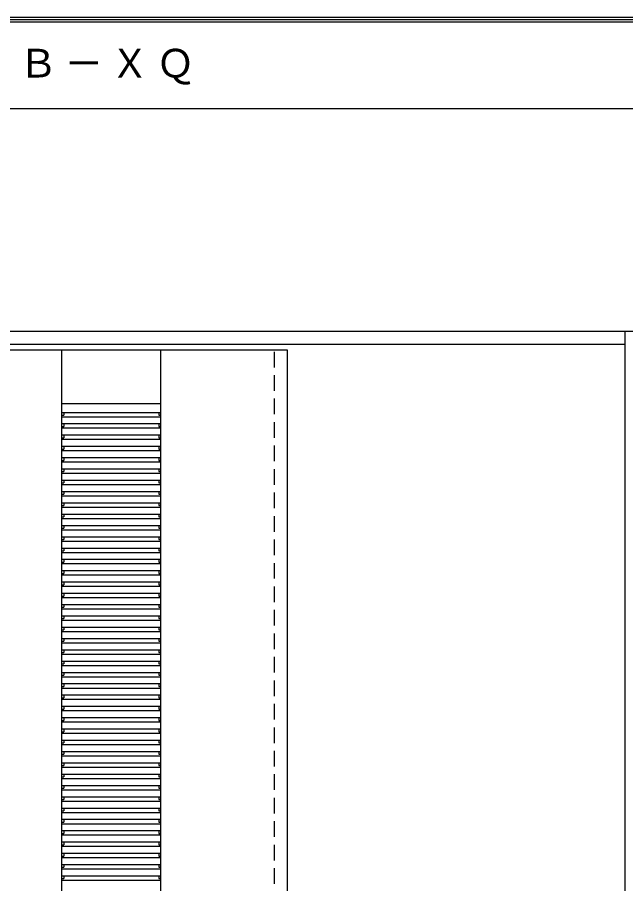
# Model space of a CAD drawing. Units: millimetres, scale not verified. Extents: x -6000 to 5700, y -4307 to 4175.
# Drawn here: x -2901 to -1501, y 2182 to 4175 of the extents above; entities that cross this region are included whole.
import ezdxf

# ---------------------------------------------------------------- set-up
doc = ezdxf.new("R2010")
doc.units = ezdxf.units.MM
doc.header["$LTSCALE"] = 30
doc.linetypes.add('DASHED1', pattern=[1.8, 1.2, -0.6])
for name, color, linetype in [('0-2_扉', 3, 'Continuous'), ('0-3_仕上げ', 4, 'Continuous'), ('0-4_枠', 3, 'Continuous'), ('0-A_文字', 7, 'Continuous'), ('F-1_枠', 6, 'Continuous')]:
    doc.layers.add(name, color=color, linetype=linetype)
doc.styles.add('ＭＳ ゴシック', font='')
doc.styles.get('ＭＳ ゴシック').set_extended_font_data('MS Gothic')

msp = doc.modelspace()

# ---------------------------------------------------------------- linework, layer by layer
at = {"layer": '0-2_扉'}
msp.add_lwpolyline([(-2279.15, 1426.5), (-2279.15, 3409.5), (-3089.15, 3409.5)], dxfattribs=at)
at = {"layer": '0-3_仕上げ', "color": 7}
for p, q in [((-2798.15, 1426.5), (-2798.15, 3409.5)), ((-2570.15, 1426.5), (-2570.15, 3409.5)), ((-2798.15, 3286.5), (-2570.15, 3286.5))]:
    msp.add_line(p, q, dxfattribs=at)
at = {"layer": '0-3_仕上げ'}
for p, q in [((-2798.15, 3266.5), (-2570.15, 3266.5)), ((-2798.15, 3260.08), (-2793.15, 3260.08)), ((-2798.15, 3256.5), (-2570.15, 3256.5)), ((-2793.15, 3266.5), (-2793.15, 3260.08)), ((-2575.15, 3266.5), (-2575.15, 3260.08)), ((-2575.15, 3260.08), (-2570.15, 3260.08)), ((-2798.15, 3240.5), (-2570.15, 3240.5)), ((-2798.15, 3234.08), (-2793.15, 3234.08)), ((-2798.15, 3230.5), (-2570.15, 3230.5)), ((-2793.15, 3240.5), (-2793.15, 3234.08)), ((-2575.15, 3240.5), (-2575.15, 3234.08)), ((-2575.15, 3234.08), (-2570.15, 3234.08)), ((-2798.15, 3214.5), (-2570.15, 3214.5)), ((-2798.15, 3208.08), (-2793.15, 3208.08)), ((-2793.15, 3214.5), (-2793.15, 3208.08)), ((-2575.15, 3214.5), (-2575.15, 3208.08)), ((-2575.15, 3208.08), (-2570.15, 3208.08)), ((-2798.15, 3204.5), (-2570.15, 3204.5)), ((-2798.15, 3188.5), (-2570.15, 3188.5)), ((-2793.15, 3188.5), (-2793.15, 3182.08)), ((-2575.15, 3188.5), (-2575.15, 3182.08)), ((-2798.15, 3182.08), (-2793.15, 3182.08)), ((-2798.15, 3178.5), (-2570.15, 3178.5)), ((-2575.15, 3182.08), (-2570.15, 3182.08)), ((-2798.15, 3162.5), (-2570.15, 3162.5)), ((-2798.15, 3156.08), (-2793.15, 3156.08)), ((-2798.15, 3152.5), (-2570.15, 3152.5)), ((-2793.15, 3162.5), (-2793.15, 3156.08)), ((-2575.15, 3162.5), (-2575.15, 3156.08)), ((-2575.15, 3156.08), (-2570.15, 3156.08)), ((-2798.15, 3136.5), (-2570.15, 3136.5)), ((-2798.15, 3130.08), (-2793.15, 3130.08)), ((-2793.15, 3136.5), (-2793.15, 3130.08)), ((-2575.15, 3136.5), (-2575.15, 3130.08)), ((-2575.15, 3130.08), (-2570.15, 3130.08)), ((-2798.15, 3126.5), (-2570.15, 3126.5)), ((-2798.15, 3110.5), (-2570.15, 3110.5)), ((-2793.15, 3110.5), (-2793.15, 3104.08)), ((-2575.15, 3110.5), (-2575.15, 3104.08)), ((-2798.15, 3104.08), (-2793.15, 3104.08)), ((-2798.15, 3100.5), (-2570.15, 3100.5)), ((-2575.15, 3104.08), (-2570.15, 3104.08)), ((-2798.15, 3084.5), (-2570.15, 3084.5)), ((-2798.15, 3078.08), (-2793.15, 3078.08)), ((-2798.15, 3074.5), (-2570.15, 3074.5)), ((-2793.15, 3084.5), (-2793.15, 3078.08)), ((-2575.15, 3084.5), (-2575.15, 3078.08)), ((-2575.15, 3078.08), (-2570.15, 3078.08)), ((-2798.15, 3058.5), (-2570.15, 3058.5)), ((-2798.15, 3052.08), (-2793.15, 3052.08)), ((-2793.15, 3058.5), (-2793.15, 3052.08)), ((-2575.15, 3058.5), (-2575.15, 3052.08)), ((-2575.15, 3052.08), (-2570.15, 3052.08)), ((-2798.15, 3048.5), (-2570.15, 3048.5)), ((-2798.15, 3032.5), (-2570.15, 3032.5)), ((-2793.15, 3032.5), (-2793.15, 3026.08)), ((-2575.15, 3032.5), (-2575.15, 3026.08)), ((-2798.15, 3026.08), (-2793.15, 3026.08)), ((-2798.15, 3022.5), (-2570.15, 3022.5)), ((-2575.15, 3026.08), (-2570.15, 3026.08)), ((-2798.15, 3006.5), (-2570.15, 3006.5)), ((-2798.15, 3000.08), (-2793.15, 3000.08)), ((-2798.15, 2996.5), (-2570.15, 2996.5)), ((-2793.15, 3006.5), (-2793.15, 3000.08)), ((-2575.15, 3006.5), (-2575.15, 3000.08)), ((-2575.15, 3000.08), (-2570.15, 3000.08)), ((-2798.15, 2980.5), (-2570.15, 2980.5)), ((-2798.15, 2974.08), (-2793.15, 2974.08)), ((-2798.15, 2970.5), (-2570.15, 2970.5)), ((-2793.15, 2980.5), (-2793.15, 2974.08)), ((-2575.15, 2980.5), (-2575.15, 2974.08)), ((-2575.15, 2974.08), (-2570.15, 2974.08)), ((-2798.15, 2954.5), (-2570.15, 2954.5)), ((-2793.15, 2954.5), (-2793.15, 2948.08)), ((-2575.15, 2954.5), (-2575.15, 2948.08)), ((-2798.15, 2948.08), (-2793.15, 2948.08)), ((-2798.15, 2944.5), (-2570.15, 2944.5)), ((-2575.15, 2948.08), (-2570.15, 2948.08)), ((-2798.15, 2928.5), (-2570.15, 2928.5)), ((-2798.15, 2922.08), (-2793.15, 2922.08)), ((-2798.15, 2918.5), (-2570.15, 2918.5)), ((-2793.15, 2928.5), (-2793.15, 2922.08)), ((-2575.15, 2928.5), (-2575.15, 2922.08)), ((-2575.15, 2922.08), (-2570.15, 2922.08)), ((-2798.15, 2902.5), (-2570.15, 2902.5)), ((-2798.15, 2896.08), (-2793.15, 2896.08)), ((-2798.15, 2892.5), (-2570.15, 2892.5)), ((-2793.15, 2902.5), (-2793.15, 2896.08)), ((-2575.15, 2902.5), (-2575.15, 2896.08)), ((-2575.15, 2896.08), (-2570.15, 2896.08)), ((-2798.15, 2876.5), (-2570.15, 2876.5)), ((-2798.15, 2870.08), (-2793.15, 2870.08)), ((-2793.15, 2876.5), (-2793.15, 2870.08)), ((-2575.15, 2876.5), (-2575.15, 2870.08)), ((-2575.15, 2870.08), (-2570.15, 2870.08)), ((-2798.15, 2866.5), (-2570.15, 2866.5)), ((-2798.15, 2850.5), (-2570.15, 2850.5)), ((-2793.15, 2850.5), (-2793.15, 2844.08)), ((-2575.15, 2850.5), (-2575.15, 2844.08)), ((-2798.15, 2844.08), (-2793.15, 2844.08)), ((-2798.15, 2840.5), (-2570.15, 2840.5)), ((-2575.15, 2844.08), (-2570.15, 2844.08)), ((-2798.15, 2824.5), (-2570.15, 2824.5)), ((-2798.15, 2818.08), (-2793.15, 2818.08)), ((-2798.15, 2814.5), (-2570.15, 2814.5)), ((-2793.15, 2824.5), (-2793.15, 2818.08)), ((-2575.15, 2824.5), (-2575.15, 2818.08)), ((-2575.15, 2818.08), (-2570.15, 2818.08)), ((-2798.15, 2798.5), (-2570.15, 2798.5)), ((-2798.15, 2792.08), (-2793.15, 2792.08)), ((-2793.15, 2798.5), (-2793.15, 2792.08)), ((-2575.15, 2798.5), (-2575.15, 2792.08)), ((-2575.15, 2792.08), (-2570.15, 2792.08)), ((-2798.15, 2788.5), (-2570.15, 2788.5)), ((-2798.15, 2772.5), (-2570.15, 2772.5)), ((-2793.15, 2772.5), (-2793.15, 2766.08)), ((-2575.15, 2772.5), (-2575.15, 2766.08)), ((-2798.15, 2766.08), (-2793.15, 2766.08)), ((-2798.15, 2762.5), (-2570.15, 2762.5)), ((-2575.15, 2766.08), (-2570.15, 2766.08)), ((-2798.15, 2746.5), (-2570.15, 2746.5)), ((-2798.15, 2740.08), (-2793.15, 2740.08)), ((-2798.15, 2736.5), (-2570.15, 2736.5)), ((-2793.15, 2746.5), (-2793.15, 2740.08)), ((-2575.15, 2746.5), (-2575.15, 2740.08)), ((-2575.15, 2740.08), (-2570.15, 2740.08)), ((-2798.15, 2720.5), (-2570.15, 2720.5)), ((-2798.15, 2714.08), (-2793.15, 2714.08)), ((-2798.15, 2710.5), (-2570.15, 2710.5)), ((-2793.15, 2720.5), (-2793.15, 2714.08)), ((-2575.15, 2720.5), (-2575.15, 2714.08)), ((-2575.15, 2714.08), (-2570.15, 2714.08)), ((-2798.15, 2694.5), (-2570.15, 2694.5)), ((-2793.15, 2694.5), (-2793.15, 2688.08)), ((-2575.15, 2694.5), (-2575.15, 2688.08)), ((-2798.15, 2688.08), (-2793.15, 2688.08)), ((-2798.15, 2684.5), (-2570.15, 2684.5)), ((-2575.15, 2688.08), (-2570.15, 2688.08)), ((-2798.15, 2668.5), (-2570.15, 2668.5)), ((-2798.15, 2662.08), (-2793.15, 2662.08)), ((-2798.15, 2658.5), (-2570.15, 2658.5)), ((-2793.15, 2668.5), (-2793.15, 2662.08)), ((-2575.15, 2668.5), (-2575.15, 2662.08)), ((-2575.15, 2662.08), (-2570.15, 2662.08)), ((-2798.15, 2642.5), (-2570.15, 2642.5)), ((-2798.15, 2636.08), (-2793.15, 2636.08)), ((-2798.15, 2632.5), (-2570.15, 2632.5)), ((-2793.15, 2642.5), (-2793.15, 2636.08)), ((-2575.15, 2642.5), (-2575.15, 2636.08)), ((-2575.15, 2636.08), (-2570.15, 2636.08)), ((-2798.15, 2616.5), (-2570.15, 2616.5)), ((-2793.15, 2616.5), (-2793.15, 2610.08)), ((-2575.15, 2616.5), (-2575.15, 2610.08)), ((-2798.15, 2610.08), (-2793.15, 2610.08)), ((-2798.15, 2606.5), (-2570.15, 2606.5)), ((-2798.15, 2590.5), (-2570.15, 2590.5)), ((-2793.15, 2590.5), (-2793.15, 2584.08)), ((-2575.15, 2610.08), (-2570.15, 2610.08)), ((-2575.15, 2590.5), (-2575.15, 2584.08)), ((-2798.15, 2584.08), (-2793.15, 2584.08)), ((-2798.15, 2580.5), (-2570.15, 2580.5)), ((-2575.15, 2584.08), (-2570.15, 2584.08)), ((-2798.15, 2564.5), (-2570.15, 2564.5)), ((-2798.15, 2558.08), (-2793.15, 2558.08)), ((-2798.15, 2554.5), (-2570.15, 2554.5)), ((-2793.15, 2564.5), (-2793.15, 2558.08)), ((-2575.15, 2564.5), (-2575.15, 2558.08)), ((-2575.15, 2558.08), (-2570.15, 2558.08)), ((-2798.15, 2538.5), (-2570.15, 2538.5)), ((-2798.15, 2532.08), (-2793.15, 2532.08)), ((-2793.15, 2538.5), (-2793.15, 2532.08)), ((-2575.15, 2538.5), (-2575.15, 2532.08)), ((-2575.15, 2532.08), (-2570.15, 2532.08)), ((-2798.15, 2528.5), (-2570.15, 2528.5)), ((-2798.15, 2512.5), (-2570.15, 2512.5)), ((-2793.15, 2512.5), (-2793.15, 2506.08)), ((-2575.15, 2512.5), (-2575.15, 2506.08)), ((-2798.15, 2506.08), (-2793.15, 2506.08)), ((-2798.15, 2502.5), (-2570.15, 2502.5)), ((-2575.15, 2506.08), (-2570.15, 2506.08)), ((-2798.15, 2486.5), (-2570.15, 2486.5)), ((-2798.15, 2480.08), (-2793.15, 2480.08)), ((-2798.15, 2476.5), (-2570.15, 2476.5)), ((-2793.15, 2486.5), (-2793.15, 2480.08)), ((-2575.15, 2486.5), (-2575.15, 2480.08)), ((-2575.15, 2480.08), (-2570.15, 2480.08)), ((-2798.15, 2460.5), (-2570.15, 2460.5)), ((-2798.15, 2454.08), (-2793.15, 2454.08)), ((-2793.15, 2460.5), (-2793.15, 2454.08)), ((-2575.15, 2460.5), (-2575.15, 2454.08)), ((-2575.15, 2454.08), (-2570.15, 2454.08)), ((-2798.15, 2450.5), (-2570.15, 2450.5)), ((-2798.15, 2434.5), (-2570.15, 2434.5)), ((-2793.15, 2434.5), (-2793.15, 2428.08)), ((-2575.15, 2434.5), (-2575.15, 2428.08)), ((-2798.15, 2428.08), (-2793.15, 2428.08)), ((-2798.15, 2424.5), (-2570.15, 2424.5)), ((-2575.15, 2428.08), (-2570.15, 2428.08)), ((-2798.15, 2408.5), (-2570.15, 2408.5)), ((-2798.15, 2402.08), (-2793.15, 2402.08)), ((-2798.15, 2398.5), (-2570.15, 2398.5)), ((-2793.15, 2408.5), (-2793.15, 2402.08)), ((-2575.15, 2408.5), (-2575.15, 2402.08)), ((-2575.15, 2402.08), (-2570.15, 2402.08)), ((-2798.15, 2382.5), (-2570.15, 2382.5)), ((-2798.15, 2376.08), (-2793.15, 2376.08)), ((-2798.15, 2372.5), (-2570.15, 2372.5)), ((-2793.15, 2382.5), (-2793.15, 2376.08)), ((-2575.15, 2382.5), (-2575.15, 2376.08)), ((-2575.15, 2376.08), (-2570.15, 2376.08)), ((-2798.15, 2356.5), (-2570.15, 2356.5)), ((-2793.15, 2356.5), (-2793.15, 2350.08)), ((-2575.15, 2356.5), (-2575.15, 2350.08)), ((-2798.15, 2350.08), (-2793.15, 2350.08)), ((-2798.15, 2346.5), (-2570.15, 2346.5)), ((-2575.15, 2350.08), (-2570.15, 2350.08)), ((-2798.15, 2330.5), (-2570.15, 2330.5)), ((-2798.15, 2324.08), (-2793.15, 2324.08)), ((-2798.15, 2320.5), (-2570.15, 2320.5)), ((-2793.15, 2330.5), (-2793.15, 2324.08)), ((-2575.15, 2330.5), (-2575.15, 2324.08)), ((-2575.15, 2324.08), (-2570.15, 2324.08)), ((-2798.15, 2304.5), (-2570.15, 2304.5)), ((-2798.15, 2298.08), (-2793.15, 2298.08)), ((-2798.15, 2294.5), (-2570.15, 2294.5)), ((-2793.15, 2304.5), (-2793.15, 2298.08)), ((-2575.15, 2304.5), (-2575.15, 2298.08)), ((-2575.15, 2298.08), (-2570.15, 2298.08)), ((-2798.15, 2278.5), (-2570.15, 2278.5)), ((-2798.15, 2272.08), (-2793.15, 2272.08)), ((-2793.15, 2278.5), (-2793.15, 2272.08)), ((-2575.15, 2278.5), (-2575.15, 2272.08)), ((-2575.15, 2272.08), (-2570.15, 2272.08)), ((-2798.15, 2268.5), (-2570.15, 2268.5)), ((-2798.15, 2252.5), (-2570.15, 2252.5)), ((-2793.15, 2252.5), (-2793.15, 2246.08)), ((-2575.15, 2252.5), (-2575.15, 2246.08)), ((-2798.15, 2246.08), (-2793.15, 2246.08)), ((-2798.15, 2242.5), (-2570.15, 2242.5)), ((-2575.15, 2246.08), (-2570.15, 2246.08)), ((-2798.15, 2226.5), (-2570.15, 2226.5)), ((-2798.15, 2220.08), (-2793.15, 2220.08)), ((-2798.15, 2216.5), (-2570.15, 2216.5)), ((-2793.15, 2226.5), (-2793.15, 2220.08)), ((-2575.15, 2226.5), (-2575.15, 2220.08)), ((-2575.15, 2220.08), (-2570.15, 2220.08)), ((-2798.15, 2200.5), (-2570.15, 2200.5)), ((-2798.15, 2194.08), (-2793.15, 2194.08)), ((-2793.15, 2200.5), (-2793.15, 2194.08)), ((-2575.15, 2200.5), (-2575.15, 2194.08)), ((-2575.15, 2194.08), (-2570.15, 2194.08)), ((-2798.15, 2190.5), (-2570.15, 2190.5))]:
    msp.add_line(p, q, dxfattribs=at)
at = {"layer": '0-4_枠'}
for p, q in [((-4706.15, 3453), (-1472.15, 3453)), ((-1502.15, 1418), (-1502.15, 3453)), ((-4676.15, 3423), (-1502.15, 3423))]:
    msp.add_line(p, q, dxfattribs=at)
at = {"layer": '0-4_枠', "color": 4, "linetype": 'DASHED1'}
for p, q in [((-2309.15, 1426), (-2309.15, 3423)), ((-2279.15, 1426), (-2279.15, 3423))]:
    msp.add_line(p, q, dxfattribs=at)
at = {"layer": 'F-1_枠'}
for p, q in [((-6000, 4175), (5700, 4175)), ((-6000, 4170), (5700, 4170)), ((-6000, 4165), (5700, 4165)), ((-6000, 3965), (5700, 3965))]:
    msp.add_line(p, q, dxfattribs=at)

# ---------------------------------------------------------------- texts
at = {"layer": '0-A_文字', "insert": (-2897.5, 4020), "char_height": 65.98, "attachment_point": 7, "style": 'ＭＳ ゴシック'}
msp.add_mtext('\\T1.17;Ｂ－ＸＱ', dxfattribs=at)

doc.saveas('drawing.dxf')
